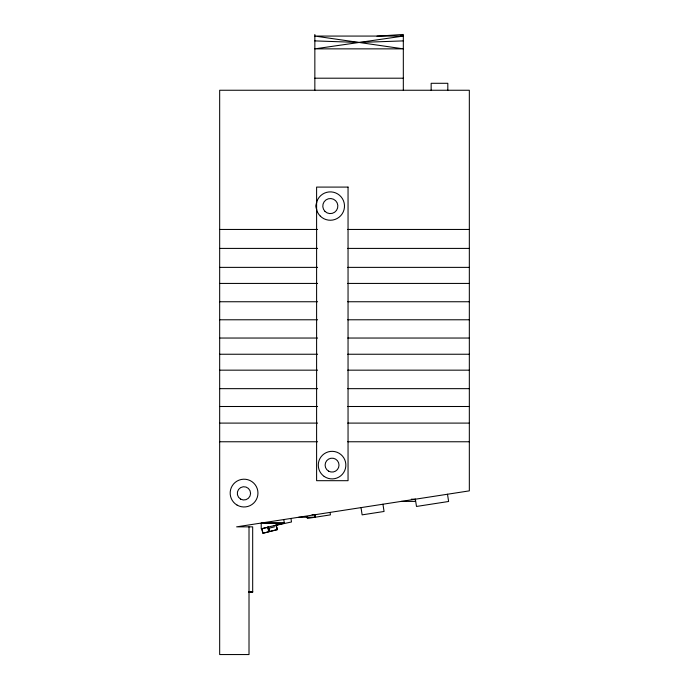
<?xml version="1.0" encoding="UTF-8"?>
<svg xmlns="http://www.w3.org/2000/svg" width="689" height="689" viewBox="0 0 689 689"><rect width="100%" height="100%" fill="white"/><g stroke="black" fill="none" stroke-linecap="round" stroke-linejoin="round"><path stroke-width="1.03" d="M261.777 528.756L268.383 527.188M316.621 202.394L316.13 206.063L316.621 209.732M274.179 525.698L291.499 521.978L290.947 518.447M264.481 532.83L277.348 529.591L276.211 525.173M262.156 528.601L261.725 528.713L262.845 533.234L263.801 532.993M267.289 527.326L268.133 527.119M276.022 525.156L277.279 529.643L269.623 531.546M276.392 525.061L284.342 523.08L283.79 519.558M284.342 523.08L261.217 528.799L261.226 523.046L284.342 523.08L263.947 522.968M268.047 528.437L274.455 526.852M403.323 36.069L314.847 48.859L403.323 48.859L314.847 36.069L403.323 36.069L400.163 36.155M376.986 36.181L403.323 34.45L403.323 90.25M403.323 40.892L359.081 42.46L314.847 40.892M314.847 78.201L403.323 78.201M219.67 229.454L317.595 229.454M347.73 229.454L469.33 229.454M219.67 248.41L317.595 248.41M347.73 248.41L469.33 248.41M219.67 267.375L317.595 267.375M347.73 267.375L469.33 267.375M219.67 283.429L317.595 283.429M347.73 283.429L469.33 283.429M219.67 301.748L317.595 301.748M347.73 301.748L469.33 301.748M219.67 319.782L317.595 319.782M347.73 319.782L469.33 319.782M219.67 338.041L317.595 338.041M347.73 338.041L469.33 338.041M219.67 354.241L317.595 354.241M347.73 354.241L469.33 354.241M219.67 370.165L317.595 370.165M347.73 370.165L469.33 370.165M219.67 388.656L317.595 388.656M347.73 388.656L469.33 388.656M219.67 406.501L317.595 406.501M347.73 406.501L469.33 406.501M219.67 423.098L317.595 423.098M347.73 423.098L469.33 423.098M219.67 441.761L317.595 441.761M347.73 441.761L469.33 441.761M411.307 499.206L415.372 499.206L416.492 506.458L448.625 501.489L447.497 494.237M401.153 501.403L415.372 501.403L415.372 499.206M312.074 514.7L315.149 514.7L315.149 517.241L298.759 517.241M249.013 591.722L252.682 591.722M249.013 591.86L252.682 591.868L249.013 591.972M249.013 592.239L252.682 592.239L252.682 526.852L236.611 526.852L469.33 490.861L469.33 90.25L219.67 90.25L219.67 654.55L249.013 654.55L249.013 526.852M276.048 525.216L277.185 529.634M268.736 528.032L269.649 531.572M268.245 527.223L269.382 531.641M267.651 527.378L268.779 531.796L263.017 533.277L261.88 528.859M382.938 504.219L384.066 511.471L362.13 514.864L361.01 507.612M330.057 512.401L330.436 514.872L307.372 518.438L307.113 516.793M314.761 514.761L315.149 517.241M447.816 90.25L447.816 83.291L431.15 83.291L431.15 90.25M314.847 34.45L314.847 90.25M348.048 187.089L316.604 187.089L316.604 480.689L348.048 480.689L348.048 187.089M320.29 216.096A14.185 14.185 0 0 0 344.018 209.732A14.185 14.185 0 0 0 326.646 192.36A14.185 14.185 0 0 0 320.29 216.096M237.119 505.115A13.883 13.883 0 0 0 257.953 493.083A13.883 13.883 0 0 0 237.119 481.06A13.883 13.883 0 0 0 237.119 505.115M240.607 499.112A6.649 6.649 0 0 0 250.581 493.358A6.649 6.649 0 0 0 240.607 487.605A6.649 6.649 0 0 0 240.607 499.112M328.584 471.138A6.95 6.95 0 0 0 339.014 465.118A6.95 6.95 0 0 0 328.584 459.098A6.95 6.95 0 0 0 328.584 471.138M324.993 211.394A7.536 7.536 0 0 0 337.601 208.018A7.536 7.536 0 0 0 328.369 198.785A7.536 7.536 0 0 0 324.993 211.394M324.174 476.426A13.789 13.789 0 0 0 345.8 466.298A13.789 13.789 0 0 0 326.216 452.63A13.789 13.789 0 0 0 324.174 476.426"/></g></svg>
